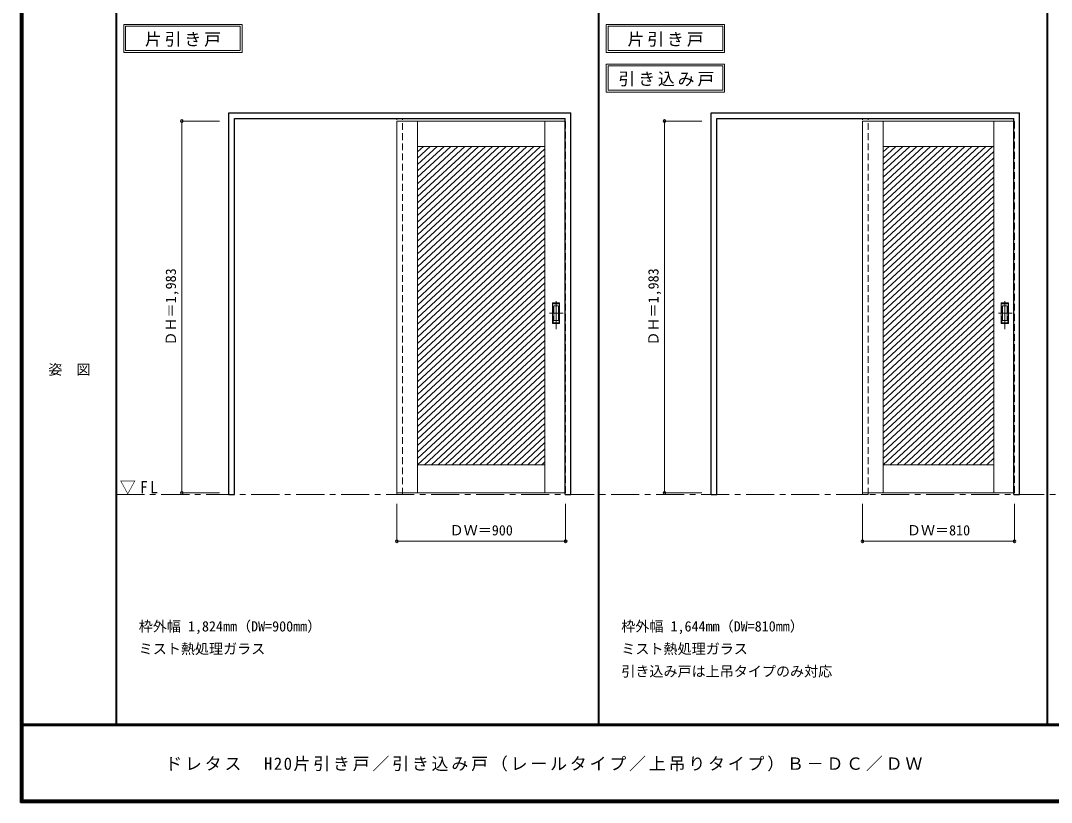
# Model space of a CAD drawing. Units: millimetres, scale not verified. Extents: x -6000 to 5700, y -4307 to 4260.
# Drawn here: x -6000 to -502, y -4205 to -36 of the extents above; entities that cross this region are included whole.
import ezdxf
from ezdxf.enums import TextEntityAlignment as Align

# ---------------------------------------------------------------- set-up
doc = ezdxf.new("R2010")
doc.units = ezdxf.units.MM
doc.header["$LTSCALE"] = 30
doc.header["$PDMODE"] = 32
doc.header["$PDSIZE"] = 15
doc.linetypes.add('CHAIN1', pattern=[8, 5, -1, 1, -1])
doc.linetypes.add('DASHED1', pattern=[1.8, 1.2, -0.6])
for name, color, linetype, lineweight in [('0-1_通り芯', 7, 'CHAIN1', 18), ('0-2_扉', 7, 'Continuous', 18), ('0-4_枠', 3, 'Continuous', 25), ('0-6_引手', 7, 'Continuous', 18), ('0-A_文字', 7, 'Continuous', 18), ('0-B_寸法', 7, 'Continuous', 9), ('0-C_ハッチ', 4, 'Continuous', 9), ('F-1_枠', 6, 'Continuous', 40), ('F-A_文字', 7, 'Continuous', 18)]:
    doc.layers.add(name, color=color, linetype=linetype, lineweight=lineweight)
doc.styles.add('ＭＳ ゴシック', font='')
doc.styles.get('ＭＳ ゴシック').set_extended_font_data('MS Gothic')

msp = doc.modelspace()

# ---------------------------------------------------------------- linework, layer by layer
at = {"layer": '0-1_通り芯'}
msp.add_line((-5490, -2562.5), (1678, -2562.5), dxfattribs=at)
at = {"layer": '0-2_扉'}
for p, q in [((-3993, -571), (-3993, -2554)), ((-3993, -571), (-3096, -571)), ((-3883, -571), (-3883, -2554)), ((-3203, -571), (-3203, -2554)), ((-1509, -571), (-1509, -2554)), ((-1509, -571), (-702, -571)), ((-1399, -571), (-1399, -2554)), ((-809, -571), (-809, -2554)), ((-3883, -706), (-3203, -706)), ((-1399, -706), (-809, -706)), ((-3883, -2404), (-3203, -2404)), ((-1399, -2404), (-809, -2404)), ((-3993, -2554), (-3096, -2554)), ((-1509, -2554), (-702, -2554))]:
    msp.add_line(p, q, dxfattribs=at)
at = {"layer": '0-2_扉', "color": 4, "linetype": 'DASHED1', "lineweight": 9}
for p, q in [((-3096, -571), (-3093, -571)), ((-3093, -2554), (-3093, -571)), ((-702, -571), (-699, -571)), ((-3096, -2554), (-3093, -2554))]:
    msp.add_line(p, q, dxfattribs=at)
msp.add_lwpolyline([(-702, -2554), (-699, -2554), (-699, -571)], dxfattribs=at)
at = {"layer": '0-4_枠'}
for p, q in [((-4890, -2562.5), (-4890, -527.5)), ((-4890, -527.5), (-3066, -527.5)), ((-3066, -2562.5), (-3066, -527.5)), ((-2316, -2562.5), (-2316, -527.5)), ((-2316, -527.5), (-672, -527.5)), ((-672, -2562.5), (-672, -527.5)), ((-4860, -557.5), (-3096, -557.5)), ((-3096, -2562.5), (-3096, -557.5)), ((-2286, -557.5), (-702, -557.5)), ((-702, -2562.5), (-702, -557.5)), ((-3096, -2562.5), (-3066, -2562.5)), ((-702, -2562.5), (-672, -2562.5))]:
    msp.add_line(p, q, dxfattribs=at)
at = {"layer": '0-4_枠', "color": 4, "linetype": 'DASHED1', "lineweight": 9}
for p, q in [((-3993, -2562.5), (-3993, -557.5)), ((-3963, -2562.5), (-3963, -557.5)), ((-1509, -2562.5), (-1509, -557.5)), ((-1479, -2562.5), (-1479, -557.5)), ((-3993, -2562.5), (-3963, -2562.5)), ((-1509, -2562.5), (-1479, -2562.5))]:
    msp.add_line(p, q, dxfattribs=at)
at = {"layer": '0-4_枠'}
for points in [[(-4890, -2562.5), (-4860, -2562.5), (-4860, -557.5)], [(-2316, -2562.5), (-2286, -2562.5), (-2286, -557.5)]]:
    msp.add_lwpolyline(points, dxfattribs=at)
at = {"layer": '0-6_引手', "linetype": 'CHAIN1'}
for p, q in [((-3144, -1681.73), (-3144, -1510.88)), ((-750, -1681.73), (-750, -1510.88)), ((-3105.93, -1596.5), (-3178.44, -1596.5)), ((-711.93, -1596.5), (-784.44, -1596.5))]:
    msp.add_line(p, q, dxfattribs=at)
at = {"layer": '0-6_引手'}
for p, q in [((-3125, -1541.5), (-3163, -1541.5)), ((-3163, -1651.5), (-3163, -1541.5)), ((-3131.5, -1557.5), (-3156.5, -1557.5)), ((-3156.5, -1635.5), (-3156.5, -1557.5)), ((-3131.5, -1635.5), (-3131.5, -1557.5)), ((-3125, -1651.5), (-3125, -1541.5)), ((-731, -1541.5), (-769, -1541.5)), ((-769, -1651.5), (-769, -1541.5)), ((-737.5, -1557.5), (-762.5, -1557.5)), ((-762.5, -1635.5), (-762.5, -1557.5)), ((-737.5, -1635.5), (-737.5, -1557.5)), ((-731, -1651.5), (-731, -1541.5)), ((-3131.5, -1635.5), (-3156.5, -1635.5)), ((-737.5, -1635.5), (-762.5, -1635.5)), ((-3125, -1651.5), (-3163, -1651.5)), ((-731, -1651.5), (-769, -1651.5))]:
    msp.add_line(p, q, dxfattribs=at)
at = {"layer": '0-6_引手', "linetype": 'DASHED1'}
for p, q in [((-3160, -1647.5), (-3160, -1545.5)), ((-766, -1647.5), (-766, -1545.5)), ((-3128, -1647.5), (-3160, -1647.5)), ((-734, -1647.5), (-766, -1647.5))]:
    msp.add_line(p, q, dxfattribs=at)
for points in [[(-3128, -1647.5), (-3128, -1545.5), (-3160, -1545.5)], [(-734, -1647.5), (-734, -1545.5), (-766, -1545.5)]]:
    msp.add_lwpolyline(points, dxfattribs=at)
at = {"layer": '0-A_文字'}
for p, q in [((-5450, -55.5), (-5450, -205.5)), ((-5440, -65.5), (-5440, -195.5)), ((-5440, -65.5), (-4828.97, -65.5)), ((-4828.97, -65.5), (-4828.97, -195.5)), ((-2876, -55.5), (-2876, -205.5)), ((-2866, -65.5), (-2866, -195.5)), ((-2866, -65.5), (-2254.97, -65.5)), ((-2254.97, -65.5), (-2254.97, -195.5)), ((-5450, -205.5), (-4818.97, -205.5)), ((-5440, -195.5), (-4828.97, -195.5)), ((-2876, -205.5), (-2244.97, -205.5)), ((-2866, -195.5), (-2254.97, -195.5)), ((-2876, -266.97), (-2876, -416.97)), ((-2866, -276.97), (-2866, -406.97)), ((-2866, -276.97), (-2254.97, -276.97)), ((-2254.97, -276.97), (-2254.97, -406.97)), ((-2876, -416.97), (-2244.97, -416.97)), ((-2866, -406.97), (-2254.97, -406.97))]:
    msp.add_line(p, q, dxfattribs=at)
for points in [[(-5450, -55.5), (-4818.97, -55.5), (-4818.97, -205.5)], [(-2876, -55.5), (-2244.97, -55.5), (-2244.97, -205.5)], [(-2876, -266.97), (-2244.97, -266.97), (-2244.97, -416.97)]]:
    msp.add_lwpolyline(points, dxfattribs=at)
at = {"layer": '0-B_寸法', "color": 4}
for p, q in [((-5140, -571), (-5140, -2554)), ((-5140, -571), (-4940, -571)), ((-2566, -571), (-2566, -2554)), ((-2566, -571), (-2366, -571)), ((-5140, -2554), (-4940, -2554)), ((-2566, -2554), (-2366, -2554)), ((-3993, -2812.5), (-3993, -2612.5)), ((-3093, -2812.5), (-3093, -2612.5)), ((-1509, -2812.5), (-1509, -2612.5)), ((-699, -2812.5), (-699, -2612.5)), ((-3093, -2812.5), (-3993, -2812.5)), ((-699, -2812.5), (-1509, -2812.5))]:
    msp.add_line(p, q, dxfattribs=at)
at = {"layer": '0-B_寸法'}
for p in [(-5140, -571), (-2566, -571), (-5140, -2554), (-2566, -2554), (-3993, -2812.5), (-3093, -2812.5), (-1509, -2812.5), (-699, -2812.5)]:
    msp.add_point(p, dxfattribs=at)
at = {"layer": '0-C_ハッチ'}
for p, q in [((-3814.86, -706), (-3883, -769.1)), ((-3778.06, -706), (-3883, -803.17)), ((-3741.26, -706), (-3883, -837.24)), ((-3704.47, -706), (-3883, -871.31)), ((-3851.65, -706), (-3883, -735.03)), ((-3667.67, -706), (-3883, -905.38)), ((-3630.87, -706), (-3883, -939.45)), ((-3594.08, -706), (-3883, -973.52)), ((-3557.28, -706), (-3883, -1007.59)), ((-3520.48, -706), (-3883, -1041.66)), ((-3483.68, -706), (-3883, -1075.74)), ((-3446.89, -706), (-3883, -1109.81)), ((-3410.09, -706), (-3883, -1143.88)), ((-3373.29, -706), (-3883, -1177.95)), ((-3336.5, -706), (-3883, -1212.02)), ((-3299.7, -706), (-3883, -1246.09)), ((-3226.11, -706), (-3883, -1314.23)), ((-3262.9, -706), (-3883, -1280.16)), ((-1330.86, -706), (-1399, -769.1)), ((-1294.06, -706), (-1399, -803.17)), ((-1257.26, -706), (-1399, -837.24)), ((-1220.47, -706), (-1399, -871.31)), ((-1367.65, -706), (-1399, -735.03)), ((-1183.67, -706), (-1399, -905.38)), ((-1146.87, -706), (-1399, -939.45)), ((-1110.08, -706), (-1399, -973.52)), ((-1073.28, -706), (-1399, -1007.59)), ((-1036.48, -706), (-1399, -1041.67)), ((-999.68, -706), (-1399, -1075.74)), ((-962.89, -706), (-1399, -1109.81)), ((-926.09, -706), (-1399, -1143.88)), ((-889.29, -706), (-1399, -1177.95)), ((-852.5, -706), (-1399, -1212.02)), ((-815.7, -706), (-1399, -1246.09)), ((-3203, -718.67), (-3883, -1348.3)), ((-3203, -752.75), (-3883, -1382.38)), ((-809, -733.87), (-1399, -1280.16)), ((-809, -767.94), (-1399, -1314.23)), ((-3203, -786.82), (-3883, -1416.45)), ((-3203, -820.89), (-3883, -1450.52)), ((-809, -802.01), (-1399, -1348.3)), ((-3203, -854.96), (-3883, -1484.59)), ((-809, -836.08), (-1399, -1382.38)), ((-809, -870.15), (-1399, -1416.45)), ((-3203, -889.03), (-3883, -1518.66)), ((-3203, -923.1), (-3883, -1552.73)), ((-809, -904.22), (-1399, -1450.52)), ((-3203, -957.17), (-3883, -1586.8)), ((-809, -938.29), (-1399, -1484.59)), ((-809, -972.36), (-1399, -1518.66)), ((-3203, -991.24), (-3883, -1620.87)), ((-3203, -1025.31), (-3883, -1654.94)), ((-809, -1006.43), (-1399, -1552.73)), ((-809, -1040.51), (-1399, -1586.8)), ((-3203, -1059.39), (-3883, -1689.01)), ((-3203, -1093.46), (-3883, -1723.09)), ((-809, -1074.58), (-1399, -1620.87)), ((-3203, -1127.53), (-3883, -1757.16)), ((-809, -1108.65), (-1399, -1654.94)), ((-809, -1142.72), (-1399, -1689.02)), ((-3203, -1161.6), (-3883, -1791.23)), ((-3203, -1195.67), (-3883, -1825.3)), ((-809, -1176.79), (-1399, -1723.09)), ((-3203, -1229.74), (-3883, -1859.37)), ((-3203, -1263.81), (-3883, -1893.44)), ((-809, -1210.86), (-1399, -1757.16)), ((-809, -1244.93), (-1399, -1791.23)), ((-3203, -1297.88), (-3883, -1927.51)), ((-809, -1279), (-1399, -1825.3)), ((-809, -1313.07), (-1399, -1859.37)), ((-3203, -1331.95), (-3883, -1961.58)), ((-3203, -1366.02), (-3883, -1995.65)), ((-809, -1347.15), (-1399, -1893.44)), ((-3203, -1400.1), (-3883, -2029.73)), ((-809, -1381.22), (-1399, -1927.51)), ((-809, -1415.29), (-1399, -1961.58)), ((-3203, -1434.17), (-3883, -2063.8)), ((-3203, -1468.24), (-3883, -2097.87)), ((-809, -1449.36), (-1399, -1995.65)), ((-809, -1483.43), (-1399, -2029.73)), ((-3203, -1502.31), (-3883, -2131.94)), ((-3203, -1536.38), (-3883, -2166.01)), ((-809, -1517.5), (-1399, -2063.8)), ((-3203, -1570.45), (-3883, -2200.08)), ((-809, -1551.57), (-1399, -2097.87)), ((-809, -1585.64), (-1399, -2131.94)), ((-3203, -1604.52), (-3883, -2234.15)), ((-3203, -1638.59), (-3883, -2268.22)), ((-809, -1619.71), (-1399, -2166.01)), ((-3203, -1672.66), (-3883, -2302.29)), ((-809, -1653.78), (-1399, -2200.08)), ((-809, -1687.86), (-1399, -2234.15)), ((-3203, -1706.74), (-3883, -2336.37)), ((-3203, -1740.81), (-3883, -2370.44)), ((-809, -1721.93), (-1399, -2268.22)), ((-809, -1756), (-1399, -2302.29)), ((-3203, -1774.88), (-3883, -2404.51)), ((-3203, -1808.95), (-3845.66, -2404)), ((-809, -1790.07), (-1399, -2336.37)), ((-3203, -1843.02), (-3808.86, -2404)), ((-809, -1824.14), (-1399, -2370.44)), ((-809, -1858.21), (-1399, -2404.51)), ((-3203, -1877.09), (-3772.06, -2404)), ((-3203, -1911.16), (-3735.27, -2404)), ((-809, -1892.28), (-1361.66, -2404)), ((-3203, -1945.23), (-3698.47, -2404)), ((-809, -1926.35), (-1324.86, -2404)), ((-809, -1960.42), (-1288.06, -2404)), ((-3203, -1979.3), (-3661.67, -2404)), ((-3203, -2013.37), (-3624.88, -2404)), ((-809, -1994.5), (-1251.27, -2404)), ((-809, -2028.57), (-1214.47, -2404)), ((-3203, -2047.45), (-3588.08, -2404)), ((-3203, -2081.52), (-3551.28, -2404)), ((-809, -2062.64), (-1177.67, -2404)), ((-3203, -2115.59), (-3514.49, -2404)), ((-809, -2096.71), (-1140.88, -2404)), ((-809, -2130.78), (-1104.08, -2404)), ((-3203, -2149.66), (-3477.69, -2404)), ((-3203, -2183.73), (-3440.89, -2404)), ((-809, -2164.85), (-1067.28, -2404)), ((-809, -2198.92), (-1030.48, -2404)), ((-3203, -2217.8), (-3404.09, -2404)), ((-3203, -2251.87), (-3367.3, -2404)), ((-809, -2232.99), (-993.69, -2404)), ((-3203, -2285.94), (-3330.5, -2404)), ((-809, -2267.06), (-956.89, -2404)), ((-809, -2301.13), (-920.09, -2404)), ((-3203, -2320.01), (-3293.7, -2404)), ((-3203, -2354.09), (-3256.91, -2404)), ((-809, -2335.21), (-883.3, -2404)), ((-3203, -2388.16), (-3220.11, -2404)), ((-809, -2369.28), (-846.5, -2404))]:
    msp.add_line(p, q, dxfattribs=at)
at = {"layer": 'F-1_枠'}
for p, q in [((-6000, 4175), (-6000, -4205)), ((-5995, 4175), (-5995, -4205)), ((-5990, 4175), (-5990, -4205)), ((-5490, 4175), (-5490, -3790)), ((-2916, -3790), (-2916, 4175)), ((-522, -3790), (-522, 4175)), ((5700, -3790), (-6000, -3790)), ((5700, -3795), (-6000, -3795)), ((5700, -4195), (-6000, -4195)), ((5700, -4200), (-6000, -4200)), ((5700, -4205), (-6000, -4205))]:
    msp.add_line(p, q, dxfattribs=at)

# ---------------------------------------------------------------- texts
at = {"layer": '0-A_文字', "style": 'ＭＳ ゴシック'}
for s, p in [('枠外幅 1,824mm（DW=900mm）', (-5370, -3310)), ('枠外幅 1,644mm（DW=810mm）', (-2796, -3310)), ('ミスト熱処理ガラス', (-5370, -3430)), ('ミスト熱処理ガラス', (-2796, -3430)), ('引き込み戸は上吊タイプのみ対応', (-2796, -3550))]:
    msp.add_text(s, height=54.99, dxfattribs=at).set_placement(p, align=Align.BOTTOM_LEFT)
at = {"layer": '0-A_文字', "char_height": 65.98, "attachment_point": 7, "style": 'ＭＳ ゴシック'}
for s, insert in [('\\T1.17;片引き戸', (-5336.98, -175.5)), ('\\T1.17;片引き戸', (-2762.98, -175.5)), ('\\T1.17;引き込み戸', (-2811.34, -386.97)), ('\\T1.26;\\W0.95;▽FL', (-5471.25, -2562.5))]:
    msp.add_mtext(s, dxfattribs=dict(at, insert=insert))
at = {"layer": '0-B_寸法', "style": 'ＭＳ ゴシック'}
for p in [(-5155, -1768.75), (-2581, -1768.75)]:
    msp.add_text('ＤＨ＝1,983', height=54.99, rotation=90, dxfattribs=at).set_placement(p, align=Align.BOTTOM_LEFT)
for s, p in [('ＤＷ＝900', (-3711.75, -2797.5)), ('ＤＷ＝810', (-1272.75, -2797.5))]:
    msp.add_text(s, height=54.99, dxfattribs=at).set_placement(p, align=Align.BOTTOM_LEFT)
at = {"layer": 'F-A_文字', "style": 'ＭＳ ゴシック'}
msp.add_text('姿\u3000図', height=54.99, dxfattribs=at).set_placement((-5852.5, -1940.25), align=Align.BOTTOM_LEFT)
at = {"layer": 'F-A_文字', "insert": (-5228.57, -4040), "char_height": 65.98, "attachment_point": 7, "style": 'ＭＳ ゴシック'}
msp.add_mtext('\\T1.17;ドレタス\u3000H20片引き戸／引き込み戸（レールタイプ／上吊りタイプ）Ｂ－ＤＣ／ＤＷ', dxfattribs=at)

doc.saveas('drawing.dxf')
